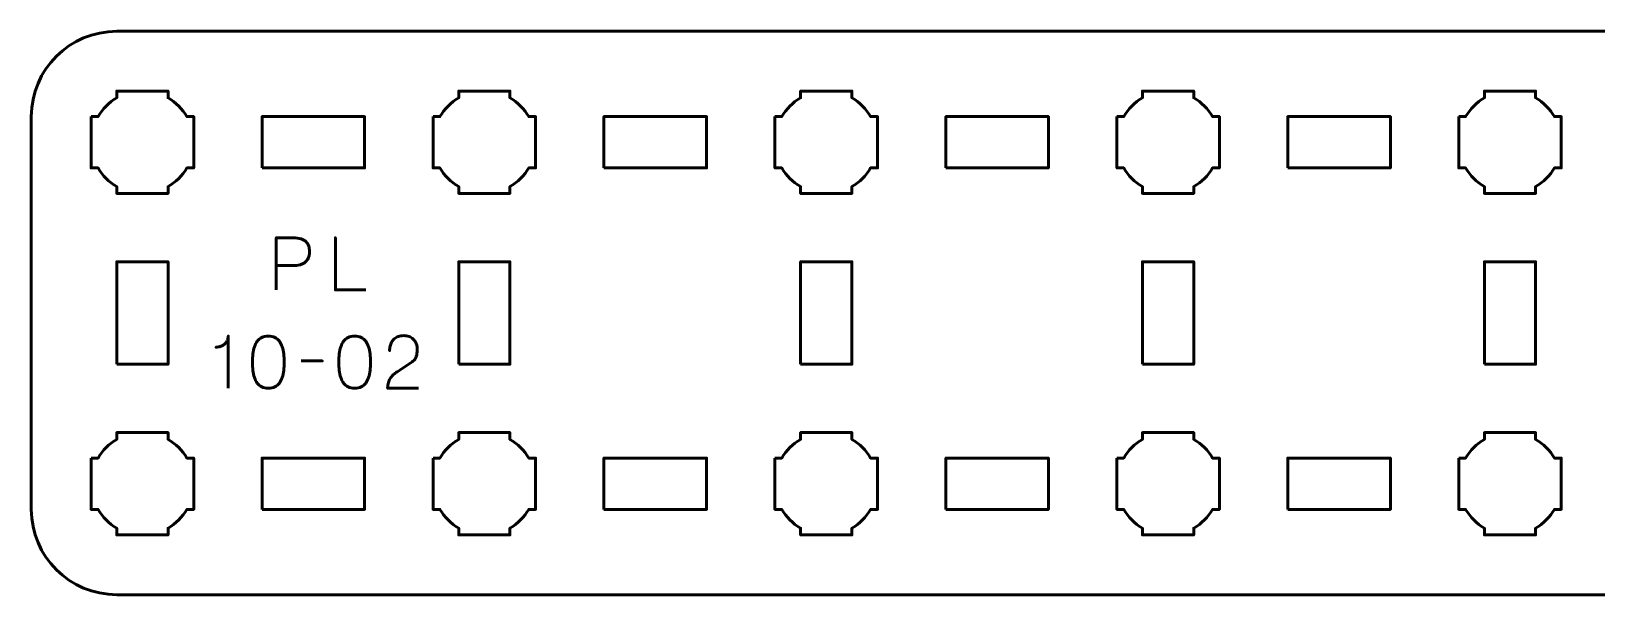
# Model space of a CAD drawing. Header units: centimetres. Extents: x -20.1 to -0.8, y -16.5 to -13.2.
# Drawn here: x -20.15 to -10.99, y -16.5 to -13.2 of the extents above; entities that cross this region are included whole.
import ezdxf

# ---------------------------------------------------------------- set-up
doc = ezdxf.new("R2010")
doc.units = ezdxf.units.CM
doc.header["$MEASUREMENT"] = 0
doc.layers.add('Layer 1', color=7, linetype='Continuous')

msp = doc.modelspace()

# ---------------------------------------------------------------- linework, layer by layer
at = {"layer": 'Layer 1', "color": 250, "lineweight": 53}
for points in [[(-18.8, -14), (-18.2, -14), (-18.2, -13.7), (-18.8, -13.7), (-18.8, -14)], [(-16.8, -14), (-16.2, -14), (-16.2, -13.7), (-16.8, -13.7), (-16.8, -14)], [(-14.8, -14), (-14.2, -14), (-14.2, -13.7), (-14.8, -13.7), (-14.8, -14)], [(-12.8, -14), (-12.2, -14), (-12.2, -13.7), (-12.8, -13.7), (-12.8, -14)], [(-19.65, -15.15), (-19.35, -15.15), (-19.35, -14.55), (-19.65, -14.55), (-19.65, -15.15)], [(-17.65, -15.15), (-17.35, -15.15), (-17.35, -14.55), (-17.65, -14.55), (-17.65, -15.15)], [(-15.65, -15.15), (-15.35, -15.15), (-15.35, -14.55), (-15.65, -14.55), (-15.65, -15.15)], [(-13.65, -15.15), (-13.35, -15.15), (-13.35, -14.55), (-13.65, -14.55), (-13.65, -15.15)], [(-11.65, -15.15), (-11.35, -15.15), (-11.35, -14.55), (-11.65, -14.55), (-11.65, -15.15)], [(-18.8, -16), (-18.2, -16), (-18.2, -15.7), (-18.8, -15.7), (-18.8, -16)], [(-16.8, -16), (-16.2, -16), (-16.2, -15.7), (-16.8, -15.7), (-16.8, -16)], [(-14.8, -16), (-14.2, -16), (-14.2, -15.7), (-14.8, -15.7), (-14.8, -16)], [(-12.8, -16), (-12.2, -16), (-12.2, -15.7), (-12.8, -15.7), (-12.8, -16)]]:
    msp.add_lwpolyline(points, close=True, dxfattribs=at)
msp.add_open_spline([(-20.15, -16), (-20.15, -16), (-20.15, -13.7), (-20.15, -13.7), (-20.15, -13.7), (-20.15, -13.42391), (-19.92609, -13.2), (-19.65, -13.2), (-19.65, -13.2), (-19.65, -13.2), (-1.35, -13.2), (-1.35, -13.2), (-1.35, -13.2), (-1.07391, -13.2), (-0.85, -13.42391), (-0.85, -13.7), (-0.85, -13.7), (-0.85, -13.7), (-0.85, -16), (-0.85, -16), (-0.85, -16), (-0.85, -16.27609), (-1.07391, -16.5), (-1.35, -16.5), (-1.35, -16.5), (-1.35, -16.5), (-19.65, -16.5), (-19.65, -16.5), (-19.65, -16.5), (-19.92609, -16.5), (-20.15, -16.27609), (-20.15, -16)], degree=3, knots=[0, 0, 0, 0, 0.125, 0.125, 0.125, 0.125, 0.25, 0.25, 0.25, 0.25, 0.375, 0.375, 0.375, 0.375, 0.5, 0.5, 0.5, 0.5, 0.625, 0.625, 0.625, 0.625, 0.75, 0.75, 0.75, 0.75, 0.875, 0.875, 0.875, 0.875, 1, 1, 1, 1], dxfattribs=at)
at = {"layer": 'Layer 1', "lineweight": 53}
for points in [[(-19.8, -13.7), (-19.8, -13.7), (-19.75985, -13.7), (-19.75985, -13.7), (-19.75985, -13.7), (-19.7335, -13.65447), (-19.69553, -13.6165), (-19.65, -13.59015), (-19.65, -13.59015), (-19.65, -13.59015), (-19.65, -13.55), (-19.65, -13.55), (-19.65, -13.55), (-19.65, -13.55), (-19.5, -13.55), (-19.5, -13.55), (-19.5, -13.55), (-19.5, -13.55), (-19.35, -13.55), (-19.35, -13.55), (-19.35, -13.55), (-19.35, -13.55), (-19.35, -13.59015), (-19.35, -13.59015), (-19.35, -13.59015), (-19.30447, -13.6165), (-19.2665, -13.65447), (-19.24015, -13.7), (-19.24015, -13.7), (-19.24015, -13.7), (-19.2, -13.7), (-19.2, -13.7), (-19.2, -13.7), (-19.2, -13.7), (-19.2, -13.85), (-19.2, -13.85), (-19.2, -13.85), (-19.2, -13.85), (-19.2, -14), (-19.2, -14), (-19.2, -14), (-19.2, -14), (-19.24015, -14), (-19.24015, -14), (-19.24015, -14), (-19.2665, -14.04553), (-19.30447, -14.0835), (-19.35, -14.10985), (-19.35, -14.10985), (-19.35, -14.10985), (-19.35, -14.15), (-19.35, -14.15), (-19.35, -14.15), (-19.35, -14.15), (-19.5, -14.15), (-19.5, -14.15), (-19.5, -14.15), (-19.5, -14.15), (-19.65, -14.15), (-19.65, -14.15), (-19.65, -14.15), (-19.65, -14.15), (-19.65, -14.10985), (-19.65, -14.10985), (-19.65, -14.10985), (-19.69553, -14.0835), (-19.7335, -14.04553), (-19.75985, -14), (-19.75985, -14), (-19.75985, -14), (-19.8, -14), (-19.8, -14), (-19.8, -14), (-19.8, -14), (-19.8, -13.85), (-19.8, -13.85), (-19.8, -13.85), (-19.8, -13.85), (-19.8, -13.7), (-19.8, -13.7)], [(-17.8, -13.7), (-17.8, -13.7), (-17.75985, -13.7), (-17.75985, -13.7), (-17.75985, -13.7), (-17.7335, -13.65447), (-17.69553, -13.6165), (-17.65, -13.59015), (-17.65, -13.59015), (-17.65, -13.59015), (-17.65, -13.55), (-17.65, -13.55), (-17.65, -13.55), (-17.65, -13.55), (-17.5, -13.55), (-17.5, -13.55), (-17.5, -13.55), (-17.5, -13.55), (-17.35, -13.55), (-17.35, -13.55), (-17.35, -13.55), (-17.35, -13.55), (-17.35, -13.59015), (-17.35, -13.59015), (-17.35, -13.59015), (-17.30447, -13.6165), (-17.2665, -13.65447), (-17.24015, -13.7), (-17.24015, -13.7), (-17.24015, -13.7), (-17.2, -13.7), (-17.2, -13.7), (-17.2, -13.7), (-17.2, -13.7), (-17.2, -13.85), (-17.2, -13.85), (-17.2, -13.85), (-17.2, -13.85), (-17.2, -14), (-17.2, -14), (-17.2, -14), (-17.2, -14), (-17.24015, -14), (-17.24015, -14), (-17.24015, -14), (-17.2665, -14.04553), (-17.30447, -14.0835), (-17.35, -14.10985), (-17.35, -14.10985), (-17.35, -14.10985), (-17.35, -14.15), (-17.35, -14.15), (-17.35, -14.15), (-17.35, -14.15), (-17.5, -14.15), (-17.5, -14.15), (-17.5, -14.15), (-17.5, -14.15), (-17.65, -14.15), (-17.65, -14.15), (-17.65, -14.15), (-17.65, -14.15), (-17.65, -14.10985), (-17.65, -14.10985), (-17.65, -14.10985), (-17.69553, -14.0835), (-17.7335, -14.04553), (-17.75985, -14), (-17.75985, -14), (-17.75985, -14), (-17.8, -14), (-17.8, -14), (-17.8, -14), (-17.8, -14), (-17.8, -13.85), (-17.8, -13.85), (-17.8, -13.85), (-17.8, -13.85), (-17.8, -13.7), (-17.8, -13.7)], [(-15.8, -13.7), (-15.8, -13.7), (-15.75985, -13.7), (-15.75985, -13.7), (-15.75985, -13.7), (-15.7335, -13.65447), (-15.69553, -13.6165), (-15.65, -13.59015), (-15.65, -13.59015), (-15.65, -13.59015), (-15.65, -13.55), (-15.65, -13.55), (-15.65, -13.55), (-15.65, -13.55), (-15.5, -13.55), (-15.5, -13.55), (-15.5, -13.55), (-15.5, -13.55), (-15.35, -13.55), (-15.35, -13.55), (-15.35, -13.55), (-15.35, -13.55), (-15.35, -13.59015), (-15.35, -13.59015), (-15.35, -13.59015), (-15.30447, -13.6165), (-15.2665, -13.65447), (-15.24015, -13.7), (-15.24015, -13.7), (-15.24015, -13.7), (-15.2, -13.7), (-15.2, -13.7), (-15.2, -13.7), (-15.2, -13.7), (-15.2, -13.85), (-15.2, -13.85), (-15.2, -13.85), (-15.2, -13.85), (-15.2, -14), (-15.2, -14), (-15.2, -14), (-15.2, -14), (-15.24015, -14), (-15.24015, -14), (-15.24015, -14), (-15.2665, -14.04553), (-15.30447, -14.0835), (-15.35, -14.10985), (-15.35, -14.10985), (-15.35, -14.10985), (-15.35, -14.15), (-15.35, -14.15), (-15.35, -14.15), (-15.35, -14.15), (-15.5, -14.15), (-15.5, -14.15), (-15.5, -14.15), (-15.5, -14.15), (-15.65, -14.15), (-15.65, -14.15), (-15.65, -14.15), (-15.65, -14.15), (-15.65, -14.10985), (-15.65, -14.10985), (-15.65, -14.10985), (-15.69553, -14.0835), (-15.7335, -14.04553), (-15.75985, -14), (-15.75985, -14), (-15.75985, -14), (-15.8, -14), (-15.8, -14), (-15.8, -14), (-15.8, -14), (-15.8, -13.85), (-15.8, -13.85), (-15.8, -13.85), (-15.8, -13.85), (-15.8, -13.7), (-15.8, -13.7)], [(-13.8, -13.7), (-13.8, -13.7), (-13.75985, -13.7), (-13.75985, -13.7), (-13.75985, -13.7), (-13.7335, -13.65447), (-13.69553, -13.6165), (-13.65, -13.59015), (-13.65, -13.59015), (-13.65, -13.59015), (-13.65, -13.55), (-13.65, -13.55), (-13.65, -13.55), (-13.65, -13.55), (-13.5, -13.55), (-13.5, -13.55), (-13.5, -13.55), (-13.5, -13.55), (-13.35, -13.55), (-13.35, -13.55), (-13.35, -13.55), (-13.35, -13.55), (-13.35, -13.59015), (-13.35, -13.59015), (-13.35, -13.59015), (-13.30447, -13.6165), (-13.2665, -13.65447), (-13.24015, -13.7), (-13.24015, -13.7), (-13.24015, -13.7), (-13.2, -13.7), (-13.2, -13.7), (-13.2, -13.7), (-13.2, -13.7), (-13.2, -13.85), (-13.2, -13.85), (-13.2, -13.85), (-13.2, -13.85), (-13.2, -14), (-13.2, -14), (-13.2, -14), (-13.2, -14), (-13.24015, -14), (-13.24015, -14), (-13.24015, -14), (-13.2665, -14.04553), (-13.30447, -14.0835), (-13.35, -14.10985), (-13.35, -14.10985), (-13.35, -14.10985), (-13.35, -14.15), (-13.35, -14.15), (-13.35, -14.15), (-13.35, -14.15), (-13.5, -14.15), (-13.5, -14.15), (-13.5, -14.15), (-13.5, -14.15), (-13.65, -14.15), (-13.65, -14.15), (-13.65, -14.15), (-13.65, -14.15), (-13.65, -14.10985), (-13.65, -14.10985), (-13.65, -14.10985), (-13.69553, -14.0835), (-13.7335, -14.04553), (-13.75985, -14), (-13.75985, -14), (-13.75985, -14), (-13.8, -14), (-13.8, -14), (-13.8, -14), (-13.8, -14), (-13.8, -13.85), (-13.8, -13.85), (-13.8, -13.85), (-13.8, -13.85), (-13.8, -13.7), (-13.8, -13.7)], [(-11.8, -13.7), (-11.8, -13.7), (-11.75985, -13.7), (-11.75985, -13.7), (-11.75985, -13.7), (-11.7335, -13.65447), (-11.69553, -13.6165), (-11.65, -13.59015), (-11.65, -13.59015), (-11.65, -13.59015), (-11.65, -13.55), (-11.65, -13.55), (-11.65, -13.55), (-11.65, -13.55), (-11.5, -13.55), (-11.5, -13.55), (-11.5, -13.55), (-11.5, -13.55), (-11.35, -13.55), (-11.35, -13.55), (-11.35, -13.55), (-11.35, -13.55), (-11.35, -13.59015), (-11.35, -13.59015), (-11.35, -13.59015), (-11.30447, -13.6165), (-11.2665, -13.65447), (-11.24015, -13.7), (-11.24015, -13.7), (-11.24015, -13.7), (-11.2, -13.7), (-11.2, -13.7), (-11.2, -13.7), (-11.2, -13.7), (-11.2, -13.85), (-11.2, -13.85), (-11.2, -13.85), (-11.2, -13.85), (-11.2, -14), (-11.2, -14), (-11.2, -14), (-11.2, -14), (-11.24015, -14), (-11.24015, -14), (-11.24015, -14), (-11.2665, -14.04553), (-11.30447, -14.0835), (-11.35, -14.10985), (-11.35, -14.10985), (-11.35, -14.10985), (-11.35, -14.15), (-11.35, -14.15), (-11.35, -14.15), (-11.35, -14.15), (-11.5, -14.15), (-11.5, -14.15), (-11.5, -14.15), (-11.5, -14.15), (-11.65, -14.15), (-11.65, -14.15), (-11.65, -14.15), (-11.65, -14.15), (-11.65, -14.10985), (-11.65, -14.10985), (-11.65, -14.10985), (-11.69553, -14.0835), (-11.7335, -14.04553), (-11.75985, -14), (-11.75985, -14), (-11.75985, -14), (-11.8, -14), (-11.8, -14), (-11.8, -14), (-11.8, -14), (-11.8, -13.85), (-11.8, -13.85), (-11.8, -13.85), (-11.8, -13.85), (-11.8, -13.7), (-11.8, -13.7)], [(-19.8, -15.7), (-19.8, -15.7), (-19.75985, -15.7), (-19.75985, -15.7), (-19.75985, -15.7), (-19.7335, -15.65447), (-19.69553, -15.6165), (-19.65, -15.59015), (-19.65, -15.59015), (-19.65, -15.59015), (-19.65, -15.55), (-19.65, -15.55), (-19.65, -15.55), (-19.65, -15.55), (-19.5, -15.55), (-19.5, -15.55), (-19.5, -15.55), (-19.5, -15.55), (-19.35, -15.55), (-19.35, -15.55), (-19.35, -15.55), (-19.35, -15.55), (-19.35, -15.59015), (-19.35, -15.59015), (-19.35, -15.59015), (-19.30447, -15.6165), (-19.2665, -15.65447), (-19.24015, -15.7), (-19.24015, -15.7), (-19.24015, -15.7), (-19.2, -15.7), (-19.2, -15.7), (-19.2, -15.7), (-19.2, -15.7), (-19.2, -15.85), (-19.2, -15.85), (-19.2, -15.85), (-19.2, -15.85), (-19.2, -16), (-19.2, -16), (-19.2, -16), (-19.2, -16), (-19.24015, -16), (-19.24015, -16), (-19.24015, -16), (-19.2665, -16.04553), (-19.30447, -16.0835), (-19.35, -16.10985), (-19.35, -16.10985), (-19.35, -16.10985), (-19.35, -16.15), (-19.35, -16.15), (-19.35, -16.15), (-19.35, -16.15), (-19.5, -16.15), (-19.5, -16.15), (-19.5, -16.15), (-19.5, -16.15), (-19.65, -16.15), (-19.65, -16.15), (-19.65, -16.15), (-19.65, -16.15), (-19.65, -16.10985), (-19.65, -16.10985), (-19.65, -16.10985), (-19.69553, -16.0835), (-19.7335, -16.04553), (-19.75985, -16), (-19.75985, -16), (-19.75985, -16), (-19.8, -16), (-19.8, -16), (-19.8, -16), (-19.8, -16), (-19.8, -15.85), (-19.8, -15.85), (-19.8, -15.85), (-19.8, -15.85), (-19.8, -15.7), (-19.8, -15.7)], [(-17.8, -15.7), (-17.8, -15.7), (-17.75985, -15.7), (-17.75985, -15.7), (-17.75985, -15.7), (-17.7335, -15.65447), (-17.69553, -15.6165), (-17.65, -15.59015), (-17.65, -15.59015), (-17.65, -15.59015), (-17.65, -15.55), (-17.65, -15.55), (-17.65, -15.55), (-17.65, -15.55), (-17.5, -15.55), (-17.5, -15.55), (-17.5, -15.55), (-17.5, -15.55), (-17.35, -15.55), (-17.35, -15.55), (-17.35, -15.55), (-17.35, -15.55), (-17.35, -15.59015), (-17.35, -15.59015), (-17.35, -15.59015), (-17.30447, -15.6165), (-17.2665, -15.65447), (-17.24015, -15.7), (-17.24015, -15.7), (-17.24015, -15.7), (-17.2, -15.7), (-17.2, -15.7), (-17.2, -15.7), (-17.2, -15.7), (-17.2, -15.85), (-17.2, -15.85), (-17.2, -15.85), (-17.2, -15.85), (-17.2, -16), (-17.2, -16), (-17.2, -16), (-17.2, -16), (-17.24015, -16), (-17.24015, -16), (-17.24015, -16), (-17.2665, -16.04553), (-17.30447, -16.0835), (-17.35, -16.10985), (-17.35, -16.10985), (-17.35, -16.10985), (-17.35, -16.15), (-17.35, -16.15), (-17.35, -16.15), (-17.35, -16.15), (-17.5, -16.15), (-17.5, -16.15), (-17.5, -16.15), (-17.5, -16.15), (-17.65, -16.15), (-17.65, -16.15), (-17.65, -16.15), (-17.65, -16.15), (-17.65, -16.10985), (-17.65, -16.10985), (-17.65, -16.10985), (-17.69553, -16.0835), (-17.7335, -16.04553), (-17.75985, -16), (-17.75985, -16), (-17.75985, -16), (-17.8, -16), (-17.8, -16), (-17.8, -16), (-17.8, -16), (-17.8, -15.85), (-17.8, -15.85), (-17.8, -15.85), (-17.8, -15.85), (-17.8, -15.7), (-17.8, -15.7)], [(-15.8, -15.7), (-15.8, -15.7), (-15.75985, -15.7), (-15.75985, -15.7), (-15.75985, -15.7), (-15.7335, -15.65447), (-15.69553, -15.6165), (-15.65, -15.59015), (-15.65, -15.59015), (-15.65, -15.59015), (-15.65, -15.55), (-15.65, -15.55), (-15.65, -15.55), (-15.65, -15.55), (-15.5, -15.55), (-15.5, -15.55), (-15.5, -15.55), (-15.5, -15.55), (-15.35, -15.55), (-15.35, -15.55), (-15.35, -15.55), (-15.35, -15.55), (-15.35, -15.59015), (-15.35, -15.59015), (-15.35, -15.59015), (-15.30447, -15.6165), (-15.2665, -15.65447), (-15.24015, -15.7), (-15.24015, -15.7), (-15.24015, -15.7), (-15.2, -15.7), (-15.2, -15.7), (-15.2, -15.7), (-15.2, -15.7), (-15.2, -15.85), (-15.2, -15.85), (-15.2, -15.85), (-15.2, -15.85), (-15.2, -16), (-15.2, -16), (-15.2, -16), (-15.2, -16), (-15.24015, -16), (-15.24015, -16), (-15.24015, -16), (-15.2665, -16.04553), (-15.30447, -16.0835), (-15.35, -16.10985), (-15.35, -16.10985), (-15.35, -16.10985), (-15.35, -16.15), (-15.35, -16.15), (-15.35, -16.15), (-15.35, -16.15), (-15.5, -16.15), (-15.5, -16.15), (-15.5, -16.15), (-15.5, -16.15), (-15.65, -16.15), (-15.65, -16.15), (-15.65, -16.15), (-15.65, -16.15), (-15.65, -16.10985), (-15.65, -16.10985), (-15.65, -16.10985), (-15.69553, -16.0835), (-15.7335, -16.04553), (-15.75985, -16), (-15.75985, -16), (-15.75985, -16), (-15.8, -16), (-15.8, -16), (-15.8, -16), (-15.8, -16), (-15.8, -15.85), (-15.8, -15.85), (-15.8, -15.85), (-15.8, -15.85), (-15.8, -15.7), (-15.8, -15.7)], [(-13.8, -15.7), (-13.8, -15.7), (-13.75985, -15.7), (-13.75985, -15.7), (-13.75985, -15.7), (-13.7335, -15.65447), (-13.69553, -15.6165), (-13.65, -15.59015), (-13.65, -15.59015), (-13.65, -15.59015), (-13.65, -15.55), (-13.65, -15.55), (-13.65, -15.55), (-13.65, -15.55), (-13.5, -15.55), (-13.5, -15.55), (-13.5, -15.55), (-13.5, -15.55), (-13.35, -15.55), (-13.35, -15.55), (-13.35, -15.55), (-13.35, -15.55), (-13.35, -15.59015), (-13.35, -15.59015), (-13.35, -15.59015), (-13.30447, -15.6165), (-13.2665, -15.65447), (-13.24015, -15.7), (-13.24015, -15.7), (-13.24015, -15.7), (-13.2, -15.7), (-13.2, -15.7), (-13.2, -15.7), (-13.2, -15.7), (-13.2, -15.85), (-13.2, -15.85), (-13.2, -15.85), (-13.2, -15.85), (-13.2, -16), (-13.2, -16), (-13.2, -16), (-13.2, -16), (-13.24015, -16), (-13.24015, -16), (-13.24015, -16), (-13.2665, -16.04553), (-13.30447, -16.0835), (-13.35, -16.10985), (-13.35, -16.10985), (-13.35, -16.10985), (-13.35, -16.15), (-13.35, -16.15), (-13.35, -16.15), (-13.35, -16.15), (-13.5, -16.15), (-13.5, -16.15), (-13.5, -16.15), (-13.5, -16.15), (-13.65, -16.15), (-13.65, -16.15), (-13.65, -16.15), (-13.65, -16.15), (-13.65, -16.10985), (-13.65, -16.10985), (-13.65, -16.10985), (-13.69553, -16.0835), (-13.7335, -16.04553), (-13.75985, -16), (-13.75985, -16), (-13.75985, -16), (-13.8, -16), (-13.8, -16), (-13.8, -16), (-13.8, -16), (-13.8, -15.85), (-13.8, -15.85), (-13.8, -15.85), (-13.8, -15.85), (-13.8, -15.7), (-13.8, -15.7)], [(-11.8, -15.7), (-11.8, -15.7), (-11.75985, -15.7), (-11.75985, -15.7), (-11.75985, -15.7), (-11.7335, -15.65447), (-11.69553, -15.6165), (-11.65, -15.59015), (-11.65, -15.59015), (-11.65, -15.59015), (-11.65, -15.55), (-11.65, -15.55), (-11.65, -15.55), (-11.65, -15.55), (-11.5, -15.55), (-11.5, -15.55), (-11.5, -15.55), (-11.5, -15.55), (-11.35, -15.55), (-11.35, -15.55), (-11.35, -15.55), (-11.35, -15.55), (-11.35, -15.59015), (-11.35, -15.59015), (-11.35, -15.59015), (-11.30447, -15.6165), (-11.2665, -15.65447), (-11.24015, -15.7), (-11.24015, -15.7), (-11.24015, -15.7), (-11.2, -15.7), (-11.2, -15.7), (-11.2, -15.7), (-11.2, -15.7), (-11.2, -15.85), (-11.2, -15.85), (-11.2, -15.85), (-11.2, -15.85), (-11.2, -16), (-11.2, -16), (-11.2, -16), (-11.2, -16), (-11.24015, -16), (-11.24015, -16), (-11.24015, -16), (-11.2665, -16.04553), (-11.30447, -16.0835), (-11.35, -16.10985), (-11.35, -16.10985), (-11.35, -16.10985), (-11.35, -16.15), (-11.35, -16.15), (-11.35, -16.15), (-11.35, -16.15), (-11.5, -16.15), (-11.5, -16.15), (-11.5, -16.15), (-11.5, -16.15), (-11.65, -16.15), (-11.65, -16.15), (-11.65, -16.15), (-11.65, -16.15), (-11.65, -16.10985), (-11.65, -16.10985), (-11.65, -16.10985), (-11.69553, -16.0835), (-11.7335, -16.04553), (-11.75985, -16), (-11.75985, -16), (-11.75985, -16), (-11.8, -16), (-11.8, -16), (-11.8, -16), (-11.8, -16), (-11.8, -15.85), (-11.8, -15.85), (-11.8, -15.85), (-11.8, -15.85), (-11.8, -15.7), (-11.8, -15.7)]]:
    msp.add_open_spline(points, degree=3, knots=[0, 0, 0, 0, 0.05, 0.05, 0.05, 0.05, 0.1, 0.1, 0.1, 0.1, 0.15, 0.15, 0.15, 0.15, 0.2, 0.2, 0.2, 0.2, 0.25, 0.25, 0.25, 0.25, 0.3, 0.3, 0.3, 0.3, 0.35, 0.35, 0.35, 0.35, 0.4, 0.4, 0.4, 0.4, 0.45, 0.45, 0.45, 0.45, 0.5, 0.5, 0.5, 0.5, 0.55, 0.55, 0.55, 0.55, 0.6, 0.6, 0.6, 0.6, 0.65, 0.65, 0.65, 0.65, 0.7, 0.7, 0.7, 0.7, 0.75, 0.75, 0.75, 0.75, 0.8, 0.8, 0.8, 0.8, 0.85, 0.85, 0.85, 0.85, 0.9, 0.9, 0.9, 0.9, 0.95, 0.95, 0.95, 0.95, 1, 1, 1, 1], dxfattribs=at)
at = {"layer": 'Layer 1', "color": 5, "lineweight": 53}
for points, knots in [([(-18.71759, -14.71494), (-18.71759, -14.71494), (-18.71759, -14.40972), (-18.71759, -14.40972), (-18.71759, -14.40972), (-18.71759, -14.40972), (-18.62022, -14.40972), (-18.62022, -14.40972), (-18.62022, -14.40972), (-18.60075, -14.40979), (-18.58474, -14.41198), (-18.57211, -14.41621), (-18.57211, -14.41621), (-18.55955, -14.42037), (-18.54967, -14.42616), (-18.54254, -14.4335), (-18.54254, -14.4335), (-18.53542, -14.44076), (-18.53034, -14.44909), (-18.52723, -14.45847), (-18.52723, -14.45847), (-18.5242, -14.46786), (-18.52244, -14.47766), (-18.52201, -14.48804), (-18.52201, -14.48804), (-18.52152, -14.49841), (-18.52272, -14.50857), (-18.52554, -14.51844), (-18.52554, -14.51844), (-18.52843, -14.52832), (-18.5333, -14.53728), (-18.54029, -14.54533), (-18.54029, -14.54533), (-18.5472, -14.55337), (-18.55658, -14.55979), (-18.56837, -14.56452), (-18.56837, -14.56452), (-18.58015, -14.56931), (-18.59475, -14.57171), (-18.61218, -14.57185), (-18.61218, -14.57185), (-18.61218, -14.57185), (-18.71759, -14.57185), (-18.71759, -14.57185), (-18.71759, -14.57185), (-18.71759, -14.57185), (-18.61218, -14.57185), (-18.61218, -14.57185), (-18.61218, -14.57185), (-18.59511, -14.57171), (-18.58064, -14.56931), (-18.56893, -14.56452), (-18.56893, -14.56452), (-18.55715, -14.55979), (-18.54776, -14.55337), (-18.54071, -14.54533), (-18.54071, -14.54533), (-18.53372, -14.53728), (-18.52871, -14.52832), (-18.52575, -14.51844), (-18.52575, -14.51844), (-18.52279, -14.50857), (-18.52152, -14.49841), (-18.52201, -14.48804), (-18.52201, -14.48804), (-18.52244, -14.47766), (-18.5242, -14.46786), (-18.52737, -14.45847), (-18.52737, -14.45847), (-18.53048, -14.44909), (-18.5357, -14.44076), (-18.54283, -14.4335), (-18.54283, -14.4335), (-18.55002, -14.42616), (-18.5599, -14.42037), (-18.57246, -14.41621), (-18.57246, -14.41621), (-18.58509, -14.41198), (-18.60096, -14.40979), (-18.62022, -14.40972), (-18.62022, -14.40972), (-18.62022, -14.40972), (-18.71759, -14.40972), (-18.71759, -14.40972), (-18.71759, -14.40972), (-18.71759, -14.40972), (-18.71759, -14.71494), (-18.71759, -14.71494)], [0, 0, 0, 0, 0.0454545, 0.0454545, 0.0454545, 0.0454545, 0.0909091, 0.0909091, 0.0909091, 0.0909091, 0.1363636, 0.1363636, 0.1363636, 0.1363636, 0.1818182, 0.1818182, 0.1818182, 0.1818182, 0.2272727, 0.2272727, 0.2272727, 0.2272727, 0.2727273, 0.2727273, 0.2727273, 0.2727273, 0.3181818, 0.3181818, 0.3181818, 0.3181818, 0.3636364, 0.3636364, 0.3636364, 0.3636364, 0.4090909, 0.4090909, 0.4090909, 0.4090909, 0.4545455, 0.4545455, 0.4545455, 0.4545455, 0.5, 0.5, 0.5, 0.5, 0.5454545, 0.5454545, 0.5454545, 0.5454545, 0.5909091, 0.5909091, 0.5909091, 0.5909091, 0.6363636, 0.6363636, 0.6363636, 0.6363636, 0.6818182, 0.6818182, 0.6818182, 0.6818182, 0.7272727, 0.7272727, 0.7272727, 0.7272727, 0.7727273, 0.7727273, 0.7727273, 0.7727273, 0.8181818, 0.8181818, 0.8181818, 0.8181818, 0.8636364, 0.8636364, 0.8636364, 0.8636364, 0.9090909, 0.9090909, 0.9090909, 0.9090909, 0.9545455, 0.9545455, 0.9545455, 0.9545455, 1, 1, 1, 1]), ([(-18.19309, -14.71494), (-18.19309, -14.71494), (-18.37131, -14.71494), (-18.37131, -14.71494), (-18.37131, -14.71494), (-18.37131, -14.71494), (-18.37131, -14.40972), (-18.37131, -14.40972), (-18.37131, -14.40972), (-18.37131, -14.40972), (-18.37131, -14.71494), (-18.37131, -14.71494), (-18.37131, -14.71494), (-18.37131, -14.71494), (-18.19309, -14.71494), (-18.19309, -14.71494)], [0, 0, 0, 0, 0.25, 0.25, 0.25, 0.25, 0.5, 0.5, 0.5, 0.5, 0.75, 0.75, 0.75, 0.75, 1, 1, 1, 1]), ([(-18.99804, -15.29025), (-18.99804, -15.29025), (-18.99804, -14.98503), (-18.99804, -14.98503), (-18.99804, -14.98503), (-18.99811, -14.9954), (-18.99995, -15.00429), (-19.00348, -15.0117), (-19.00348, -15.0117), (-19.00693, -15.01918), (-19.01152, -15.02532), (-19.01716, -15.03025), (-19.01716, -15.03025), (-19.02281, -15.03519), (-19.02888, -15.03914), (-19.03537, -15.04211), (-19.03537, -15.04211), (-19.04186, -15.045), (-19.04814, -15.04719), (-19.05421, -15.04853), (-19.05421, -15.04853), (-19.06034, -15.04994), (-19.06557, -15.05079), (-19.07001, -15.05107), (-19.07001, -15.05107), (-19.06557, -15.05079), (-19.06034, -15.04994), (-19.05421, -15.04853), (-19.05421, -15.04853), (-19.04814, -15.04719), (-19.04186, -15.045), (-19.03537, -15.04211), (-19.03537, -15.04211), (-19.02888, -15.03914), (-19.02281, -15.03519), (-19.01716, -15.03025), (-19.01716, -15.03025), (-19.01152, -15.02532), (-19.00693, -15.01918), (-19.00348, -15.0117), (-19.00348, -15.0117), (-18.99995, -15.00429), (-18.99811, -14.9954), (-18.99804, -14.98503), (-18.99804, -14.98503), (-18.99804, -14.98503), (-18.99804, -15.29025), (-18.99804, -15.29025)], [0, 0, 0, 0, 0.0833333, 0.0833333, 0.0833333, 0.0833333, 0.1666667, 0.1666667, 0.1666667, 0.1666667, 0.25, 0.25, 0.25, 0.25, 0.3333333, 0.3333333, 0.3333333, 0.3333333, 0.4166667, 0.4166667, 0.4166667, 0.4166667, 0.5, 0.5, 0.5, 0.5, 0.5833333, 0.5833333, 0.5833333, 0.5833333, 0.6666667, 0.6666667, 0.6666667, 0.6666667, 0.75, 0.75, 0.75, 0.75, 0.8333333, 0.8333333, 0.8333333, 0.8333333, 0.9166667, 0.9166667, 0.9166667, 0.9166667, 1, 1, 1, 1]), ([(-18.76352, -15.29025), (-18.74871, -15.29018), (-18.73594, -15.28757), (-18.72528, -15.28249), (-18.72528, -15.28249), (-18.7147, -15.27741), (-18.70588, -15.27014), (-18.69883, -15.2609), (-18.69883, -15.2609), (-18.69184, -15.25159), (-18.68634, -15.24058), (-18.68225, -15.22788), (-18.68225, -15.22788), (-18.67822, -15.21518), (-18.67533, -15.20128), (-18.67371, -15.18604), (-18.67371, -15.18604), (-18.67201, -15.1708), (-18.67117, -15.15478), (-18.67124, -15.13785), (-18.67124, -15.13785), (-18.67117, -15.12099), (-18.67201, -15.10497), (-18.67371, -15.0898), (-18.67371, -15.0898), (-18.67533, -15.07463), (-18.67822, -15.06066), (-18.68225, -15.04796), (-18.68225, -15.04796), (-18.68634, -15.03533), (-18.69184, -15.02433), (-18.69883, -15.01494), (-18.69883, -15.01494), (-18.70588, -15.00563), (-18.7147, -14.99836), (-18.72528, -14.99328), (-18.72528, -14.99328), (-18.73594, -14.98813), (-18.74871, -14.98552), (-18.76352, -14.98545), (-18.76352, -14.98545), (-18.77834, -14.98552), (-18.79111, -14.98813), (-18.80177, -14.99328), (-18.80177, -14.99328), (-18.81235, -14.99836), (-18.82117, -15.00563), (-18.82822, -15.01494), (-18.82822, -15.01494), (-18.83521, -15.02433), (-18.84071, -15.03533), (-18.8448, -15.04796), (-18.8448, -15.04796), (-18.84883, -15.06066), (-18.85172, -15.07463), (-18.85334, -15.0898), (-18.85334, -15.0898), (-18.85503, -15.10497), (-18.85588, -15.12099), (-18.85581, -15.13785), (-18.85581, -15.13785), (-18.85588, -15.15478), (-18.85503, -15.1708), (-18.85334, -15.18604), (-18.85334, -15.18604), (-18.85172, -15.20128), (-18.84883, -15.21518), (-18.8448, -15.22788), (-18.8448, -15.22788), (-18.84071, -15.24058), (-18.83521, -15.25159), (-18.82822, -15.2609), (-18.82822, -15.2609), (-18.82117, -15.27014), (-18.81235, -15.27741), (-18.80177, -15.28249), (-18.80177, -15.28249), (-18.79111, -15.28757), (-18.77834, -15.29018), (-18.76352, -15.29025)], [0, 0, 0, 0, 0.05, 0.05, 0.05, 0.05, 0.1, 0.1, 0.1, 0.1, 0.15, 0.15, 0.15, 0.15, 0.2, 0.2, 0.2, 0.2, 0.25, 0.25, 0.25, 0.25, 0.3, 0.3, 0.3, 0.3, 0.35, 0.35, 0.35, 0.35, 0.4, 0.4, 0.4, 0.4, 0.45, 0.45, 0.45, 0.45, 0.5, 0.5, 0.5, 0.5, 0.55, 0.55, 0.55, 0.55, 0.6, 0.6, 0.6, 0.6, 0.65, 0.65, 0.65, 0.65, 0.7, 0.7, 0.7, 0.7, 0.75, 0.75, 0.75, 0.75, 0.8, 0.8, 0.8, 0.8, 0.85, 0.85, 0.85, 0.85, 0.9, 0.9, 0.9, 0.9, 0.95, 0.95, 0.95, 0.95, 1, 1, 1, 1]), ([(-18.76352, -15.29025), (-18.74871, -15.29018), (-18.73594, -15.28757), (-18.72528, -15.28249), (-18.72528, -15.28249), (-18.7147, -15.27741), (-18.70588, -15.27014), (-18.69883, -15.2609), (-18.69883, -15.2609), (-18.69184, -15.25159), (-18.68634, -15.24058), (-18.68225, -15.22788), (-18.68225, -15.22788), (-18.67822, -15.21518), (-18.67533, -15.20128), (-18.67371, -15.18604), (-18.67371, -15.18604), (-18.67201, -15.1708), (-18.67117, -15.15478), (-18.67124, -15.13785), (-18.67124, -15.13785), (-18.67117, -15.12099), (-18.67201, -15.10497), (-18.67371, -15.0898), (-18.67371, -15.0898), (-18.67533, -15.07463), (-18.67822, -15.06066), (-18.68225, -15.04796), (-18.68225, -15.04796), (-18.68634, -15.03533), (-18.69184, -15.02433), (-18.69883, -15.01494), (-18.69883, -15.01494), (-18.70588, -15.00563), (-18.7147, -14.99836), (-18.72528, -14.99328), (-18.72528, -14.99328), (-18.73594, -14.98813), (-18.74871, -14.98552), (-18.76352, -14.98545), (-18.76352, -14.98545), (-18.77834, -14.98552), (-18.79111, -14.98813), (-18.80177, -14.99328), (-18.80177, -14.99328), (-18.81235, -14.99836), (-18.82117, -15.00563), (-18.82822, -15.01494), (-18.82822, -15.01494), (-18.83521, -15.02433), (-18.84071, -15.03533), (-18.8448, -15.04796), (-18.8448, -15.04796), (-18.84883, -15.06066), (-18.85172, -15.07463), (-18.85334, -15.0898), (-18.85334, -15.0898), (-18.85503, -15.10497), (-18.85588, -15.12099), (-18.85581, -15.13785), (-18.85581, -15.13785), (-18.85588, -15.15478), (-18.85503, -15.1708), (-18.85334, -15.18604), (-18.85334, -15.18604), (-18.85172, -15.20128), (-18.84883, -15.21518), (-18.8448, -15.22788), (-18.8448, -15.22788), (-18.84071, -15.24058), (-18.83521, -15.25159), (-18.82822, -15.2609), (-18.82822, -15.2609), (-18.82117, -15.27014), (-18.81235, -15.27741), (-18.80177, -15.28249), (-18.80177, -15.28249), (-18.79111, -15.28757), (-18.77834, -15.29018), (-18.76352, -15.29025)], [0, 0, 0, 0, 0.05, 0.05, 0.05, 0.05, 0.1, 0.1, 0.1, 0.1, 0.15, 0.15, 0.15, 0.15, 0.2, 0.2, 0.2, 0.2, 0.25, 0.25, 0.25, 0.25, 0.3, 0.3, 0.3, 0.3, 0.35, 0.35, 0.35, 0.35, 0.4, 0.4, 0.4, 0.4, 0.45, 0.45, 0.45, 0.45, 0.5, 0.5, 0.5, 0.5, 0.55, 0.55, 0.55, 0.55, 0.6, 0.6, 0.6, 0.6, 0.65, 0.65, 0.65, 0.65, 0.7, 0.7, 0.7, 0.7, 0.75, 0.75, 0.75, 0.75, 0.8, 0.8, 0.8, 0.8, 0.85, 0.85, 0.85, 0.85, 0.9, 0.9, 0.9, 0.9, 0.95, 0.95, 0.95, 0.95, 1, 1, 1, 1]), ([(-18.25849, -15.29025), (-18.24368, -15.29018), (-18.23091, -15.28757), (-18.22025, -15.28249), (-18.22025, -15.28249), (-18.20967, -15.27741), (-18.20085, -15.27014), (-18.1938, -15.2609), (-18.1938, -15.2609), (-18.18681, -15.25159), (-18.18131, -15.24058), (-18.17722, -15.22788), (-18.17722, -15.22788), (-18.17319, -15.21518), (-18.1703, -15.20128), (-18.16868, -15.18604), (-18.16868, -15.18604), (-18.16698, -15.1708), (-18.16614, -15.15478), (-18.16621, -15.13785), (-18.16621, -15.13785), (-18.16614, -15.12099), (-18.16698, -15.10497), (-18.16868, -15.0898), (-18.16868, -15.0898), (-18.1703, -15.07463), (-18.17319, -15.06066), (-18.17722, -15.04796), (-18.17722, -15.04796), (-18.18131, -15.03533), (-18.18681, -15.02433), (-18.1938, -15.01494), (-18.1938, -15.01494), (-18.20085, -15.00563), (-18.20967, -14.99836), (-18.22025, -14.99328), (-18.22025, -14.99328), (-18.23091, -14.98813), (-18.24368, -14.98552), (-18.25849, -14.98545), (-18.25849, -14.98545), (-18.27331, -14.98552), (-18.28608, -14.98813), (-18.29674, -14.99328), (-18.29674, -14.99328), (-18.30732, -14.99836), (-18.31614, -15.00563), (-18.32319, -15.01494), (-18.32319, -15.01494), (-18.33018, -15.02433), (-18.33568, -15.03533), (-18.33977, -15.04796), (-18.33977, -15.04796), (-18.3438, -15.06066), (-18.34669, -15.07463), (-18.34831, -15.0898), (-18.34831, -15.0898), (-18.35, -15.10497), (-18.35085, -15.12099), (-18.35078, -15.13785), (-18.35078, -15.13785), (-18.35085, -15.15478), (-18.35, -15.1708), (-18.34831, -15.18604), (-18.34831, -15.18604), (-18.34669, -15.20128), (-18.3438, -15.21518), (-18.33977, -15.22788), (-18.33977, -15.22788), (-18.33568, -15.24058), (-18.33018, -15.25159), (-18.32319, -15.2609), (-18.32319, -15.2609), (-18.31614, -15.27014), (-18.30732, -15.27741), (-18.29674, -15.28249), (-18.29674, -15.28249), (-18.28608, -15.28757), (-18.27331, -15.29018), (-18.25849, -15.29025)], [0, 0, 0, 0, 0.05, 0.05, 0.05, 0.05, 0.1, 0.1, 0.1, 0.1, 0.15, 0.15, 0.15, 0.15, 0.2, 0.2, 0.2, 0.2, 0.25, 0.25, 0.25, 0.25, 0.3, 0.3, 0.3, 0.3, 0.35, 0.35, 0.35, 0.35, 0.4, 0.4, 0.4, 0.4, 0.45, 0.45, 0.45, 0.45, 0.5, 0.5, 0.5, 0.5, 0.55, 0.55, 0.55, 0.55, 0.6, 0.6, 0.6, 0.6, 0.65, 0.65, 0.65, 0.65, 0.7, 0.7, 0.7, 0.7, 0.75, 0.75, 0.75, 0.75, 0.8, 0.8, 0.8, 0.8, 0.85, 0.85, 0.85, 0.85, 0.9, 0.9, 0.9, 0.9, 0.95, 0.95, 0.95, 0.95, 1, 1, 1, 1]), ([(-18.25849, -15.29025), (-18.24368, -15.29018), (-18.23091, -15.28757), (-18.22025, -15.28249), (-18.22025, -15.28249), (-18.20967, -15.27741), (-18.20085, -15.27014), (-18.1938, -15.2609), (-18.1938, -15.2609), (-18.18681, -15.25159), (-18.18131, -15.24058), (-18.17722, -15.22788), (-18.17722, -15.22788), (-18.17319, -15.21518), (-18.1703, -15.20128), (-18.16868, -15.18604), (-18.16868, -15.18604), (-18.16698, -15.1708), (-18.16614, -15.15478), (-18.16621, -15.13785), (-18.16621, -15.13785), (-18.16614, -15.12099), (-18.16698, -15.10497), (-18.16868, -15.0898), (-18.16868, -15.0898), (-18.1703, -15.07463), (-18.17319, -15.06066), (-18.17722, -15.04796), (-18.17722, -15.04796), (-18.18131, -15.03533), (-18.18681, -15.02433), (-18.1938, -15.01494), (-18.1938, -15.01494), (-18.20085, -15.00563), (-18.20967, -14.99836), (-18.22025, -14.99328), (-18.22025, -14.99328), (-18.23091, -14.98813), (-18.24368, -14.98552), (-18.25849, -14.98545), (-18.25849, -14.98545), (-18.27331, -14.98552), (-18.28608, -14.98813), (-18.29674, -14.99328), (-18.29674, -14.99328), (-18.30732, -14.99836), (-18.31614, -15.00563), (-18.32319, -15.01494), (-18.32319, -15.01494), (-18.33018, -15.02433), (-18.33568, -15.03533), (-18.33977, -15.04796), (-18.33977, -15.04796), (-18.3438, -15.06066), (-18.34669, -15.07463), (-18.34831, -15.0898), (-18.34831, -15.0898), (-18.35, -15.10497), (-18.35085, -15.12099), (-18.35078, -15.13785), (-18.35078, -15.13785), (-18.35085, -15.15478), (-18.35, -15.1708), (-18.34831, -15.18604), (-18.34831, -15.18604), (-18.34669, -15.20128), (-18.3438, -15.21518), (-18.33977, -15.22788), (-18.33977, -15.22788), (-18.33568, -15.24058), (-18.33018, -15.25159), (-18.32319, -15.2609), (-18.32319, -15.2609), (-18.31614, -15.27014), (-18.30732, -15.27741), (-18.29674, -15.28249), (-18.29674, -15.28249), (-18.28608, -15.28757), (-18.27331, -15.29018), (-18.25849, -15.29025)], [0, 0, 0, 0, 0.05, 0.05, 0.05, 0.05, 0.1, 0.1, 0.1, 0.1, 0.15, 0.15, 0.15, 0.15, 0.2, 0.2, 0.2, 0.2, 0.25, 0.25, 0.25, 0.25, 0.3, 0.3, 0.3, 0.3, 0.35, 0.35, 0.35, 0.35, 0.4, 0.4, 0.4, 0.4, 0.45, 0.45, 0.45, 0.45, 0.5, 0.5, 0.5, 0.5, 0.55, 0.55, 0.55, 0.55, 0.6, 0.6, 0.6, 0.6, 0.65, 0.65, 0.65, 0.65, 0.7, 0.7, 0.7, 0.7, 0.75, 0.75, 0.75, 0.75, 0.8, 0.8, 0.8, 0.8, 0.85, 0.85, 0.85, 0.85, 0.9, 0.9, 0.9, 0.9, 0.95, 0.95, 0.95, 0.95, 1, 1, 1, 1]), ([(-17.88427, -15.29025), (-17.88427, -15.29025), (-18.06588, -15.29025), (-18.06588, -15.29025), (-18.06588, -15.29025), (-18.06553, -15.27797), (-18.06398, -15.26711), (-18.06136, -15.25779), (-18.06136, -15.25779), (-18.05868, -15.24848), (-18.05509, -15.2403), (-18.05064, -15.23324), (-18.05064, -15.23324), (-18.04612, -15.22619), (-18.04097, -15.21991), (-18.03512, -15.2144), (-18.03512, -15.2144), (-18.02926, -15.20883), (-18.02298, -15.20375), (-18.01621, -15.19895), (-18.01621, -15.19895), (-18.00944, -15.19422), (-18.00245, -15.1895), (-17.99518, -15.18484), (-17.99518, -15.18484), (-17.99518, -15.18484), (-17.92279, -15.13658), (-17.92279, -15.13658), (-17.92279, -15.13658), (-17.91539, -15.13136), (-17.9096, -15.12565), (-17.90551, -15.11951), (-17.90551, -15.11951), (-17.90135, -15.11337), (-17.89845, -15.10688), (-17.89669, -15.10003), (-17.89669, -15.10003), (-17.895, -15.09326), (-17.89394, -15.08628), (-17.89359, -15.07922), (-17.89359, -15.07922), (-17.89323, -15.07209), (-17.89309, -15.06497), (-17.89316, -15.05784), (-17.89316, -15.05784), (-17.89316, -15.05199), (-17.89394, -15.04571), (-17.89549, -15.03893), (-17.89549, -15.03893), (-17.89711, -15.03223), (-17.89965, -15.02553), (-17.90325, -15.0189), (-17.90325, -15.0189), (-17.90685, -15.01226), (-17.91165, -15.0062), (-17.91764, -15.00069), (-17.91764, -15.00069), (-17.92364, -14.99526), (-17.93105, -14.99089), (-17.93987, -14.98757), (-17.93987, -14.98757), (-17.94869, -14.98425), (-17.95906, -14.98256), (-17.97105, -14.98249), (-17.97105, -14.98249), (-17.98312, -14.98256), (-17.99377, -14.98425), (-18.00295, -14.9875), (-18.00295, -14.9875), (-18.01212, -14.99074), (-18.01995, -14.99526), (-18.02644, -15.00097), (-18.02644, -15.00097), (-18.03293, -15.00669), (-18.03815, -15.01332), (-18.04224, -15.02073), (-18.04224, -15.02073), (-18.04634, -15.02814), (-18.0493, -15.03604), (-18.0512, -15.04437), (-18.0512, -15.04437), (-18.05311, -15.05269), (-18.05403, -15.06116), (-18.05403, -15.0697), (-18.05403, -15.0697), (-18.05403, -15.06116), (-18.05311, -15.05269), (-18.0512, -15.04437), (-18.0512, -15.04437), (-18.0493, -15.03604), (-18.04634, -15.02814), (-18.04224, -15.02073), (-18.04224, -15.02073), (-18.03815, -15.01332), (-18.03293, -15.00669), (-18.02644, -15.00097), (-18.02644, -15.00097), (-18.01995, -14.99526), (-18.01212, -14.99074), (-18.00295, -14.9875), (-18.00295, -14.9875), (-17.99377, -14.98425), (-17.98312, -14.98256), (-17.97105, -14.98249), (-17.97105, -14.98249), (-17.95906, -14.98256), (-17.94869, -14.98425), (-17.93987, -14.98757), (-17.93987, -14.98757), (-17.93105, -14.99089), (-17.92364, -14.99526), (-17.91764, -15.00069), (-17.91764, -15.00069), (-17.91165, -15.0062), (-17.90685, -15.01226), (-17.90325, -15.0189), (-17.90325, -15.0189), (-17.89965, -15.02553), (-17.89711, -15.03223), (-17.89549, -15.03893), (-17.89549, -15.03893), (-17.89394, -15.04571), (-17.89316, -15.05199), (-17.89316, -15.05784), (-17.89316, -15.05784), (-17.89309, -15.06497), (-17.89323, -15.07209), (-17.89359, -15.07922), (-17.89359, -15.07922), (-17.89394, -15.08628), (-17.895, -15.09326), (-17.89669, -15.10003), (-17.89669, -15.10003), (-17.89845, -15.10688), (-17.90135, -15.11337), (-17.90551, -15.11951), (-17.90551, -15.11951), (-17.9096, -15.12565), (-17.91539, -15.13136), (-17.92279, -15.13658), (-17.92279, -15.13658), (-17.92279, -15.13658), (-17.99518, -15.18484), (-17.99518, -15.18484), (-17.99518, -15.18484), (-18.00245, -15.1895), (-18.00944, -15.19422), (-18.01621, -15.19895), (-18.01621, -15.19895), (-18.02298, -15.20375), (-18.02926, -15.20883), (-18.03512, -15.2144), (-18.03512, -15.2144), (-18.04097, -15.21991), (-18.04612, -15.22619), (-18.05064, -15.23324), (-18.05064, -15.23324), (-18.05509, -15.2403), (-18.05868, -15.24848), (-18.06136, -15.25779), (-18.06136, -15.25779), (-18.06398, -15.26711), (-18.06553, -15.27797), (-18.06588, -15.29025), (-18.06588, -15.29025), (-18.06588, -15.29025), (-17.88427, -15.29025), (-17.88427, -15.29025)], [0, 0, 0, 0, 0.0238095, 0.0238095, 0.0238095, 0.0238095, 0.047619, 0.047619, 0.047619, 0.047619, 0.0714286, 0.0714286, 0.0714286, 0.0714286, 0.0952381, 0.0952381, 0.0952381, 0.0952381, 0.1190476, 0.1190476, 0.1190476, 0.1190476, 0.1428571, 0.1428571, 0.1428571, 0.1428571, 0.1666667, 0.1666667, 0.1666667, 0.1666667, 0.1904762, 0.1904762, 0.1904762, 0.1904762, 0.2142857, 0.2142857, 0.2142857, 0.2142857, 0.2380952, 0.2380952, 0.2380952, 0.2380952, 0.2619048, 0.2619048, 0.2619048, 0.2619048, 0.2857143, 0.2857143, 0.2857143, 0.2857143, 0.3095238, 0.3095238, 0.3095238, 0.3095238, 0.3333333, 0.3333333, 0.3333333, 0.3333333, 0.3571429, 0.3571429, 0.3571429, 0.3571429, 0.3809524, 0.3809524, 0.3809524, 0.3809524, 0.4047619, 0.4047619, 0.4047619, 0.4047619, 0.4285714, 0.4285714, 0.4285714, 0.4285714, 0.452381, 0.452381, 0.452381, 0.452381, 0.4761905, 0.4761905, 0.4761905, 0.4761905, 0.5, 0.5, 0.5, 0.5, 0.5238095, 0.5238095, 0.5238095, 0.5238095, 0.547619, 0.547619, 0.547619, 0.547619, 0.5714286, 0.5714286, 0.5714286, 0.5714286, 0.5952381, 0.5952381, 0.5952381, 0.5952381, 0.6190476, 0.6190476, 0.6190476, 0.6190476, 0.6428571, 0.6428571, 0.6428571, 0.6428571, 0.6666667, 0.6666667, 0.6666667, 0.6666667, 0.6904762, 0.6904762, 0.6904762, 0.6904762, 0.7142857, 0.7142857, 0.7142857, 0.7142857, 0.7380952, 0.7380952, 0.7380952, 0.7380952, 0.7619048, 0.7619048, 0.7619048, 0.7619048, 0.7857143, 0.7857143, 0.7857143, 0.7857143, 0.8095238, 0.8095238, 0.8095238, 0.8095238, 0.8333333, 0.8333333, 0.8333333, 0.8333333, 0.8571429, 0.8571429, 0.8571429, 0.8571429, 0.8809524, 0.8809524, 0.8809524, 0.8809524, 0.9047619, 0.9047619, 0.9047619, 0.9047619, 0.9285714, 0.9285714, 0.9285714, 0.9285714, 0.952381, 0.952381, 0.952381, 0.952381, 0.9761905, 0.9761905, 0.9761905, 0.9761905, 1, 1, 1, 1]), ([(-18.57091, -15.13065), (-18.57091, -15.13065), (-18.44772, -15.13065), (-18.44772, -15.13065), (-18.44772, -15.13065), (-18.44772, -15.13065), (-18.57091, -15.13065), (-18.57091, -15.13065)], [0, 0, 0, 0, 0.5, 0.5, 0.5, 0.5, 1, 1, 1, 1])]:
    msp.add_open_spline(points, degree=3, knots=knots, dxfattribs=at)

doc.saveas('drawing.dxf')
